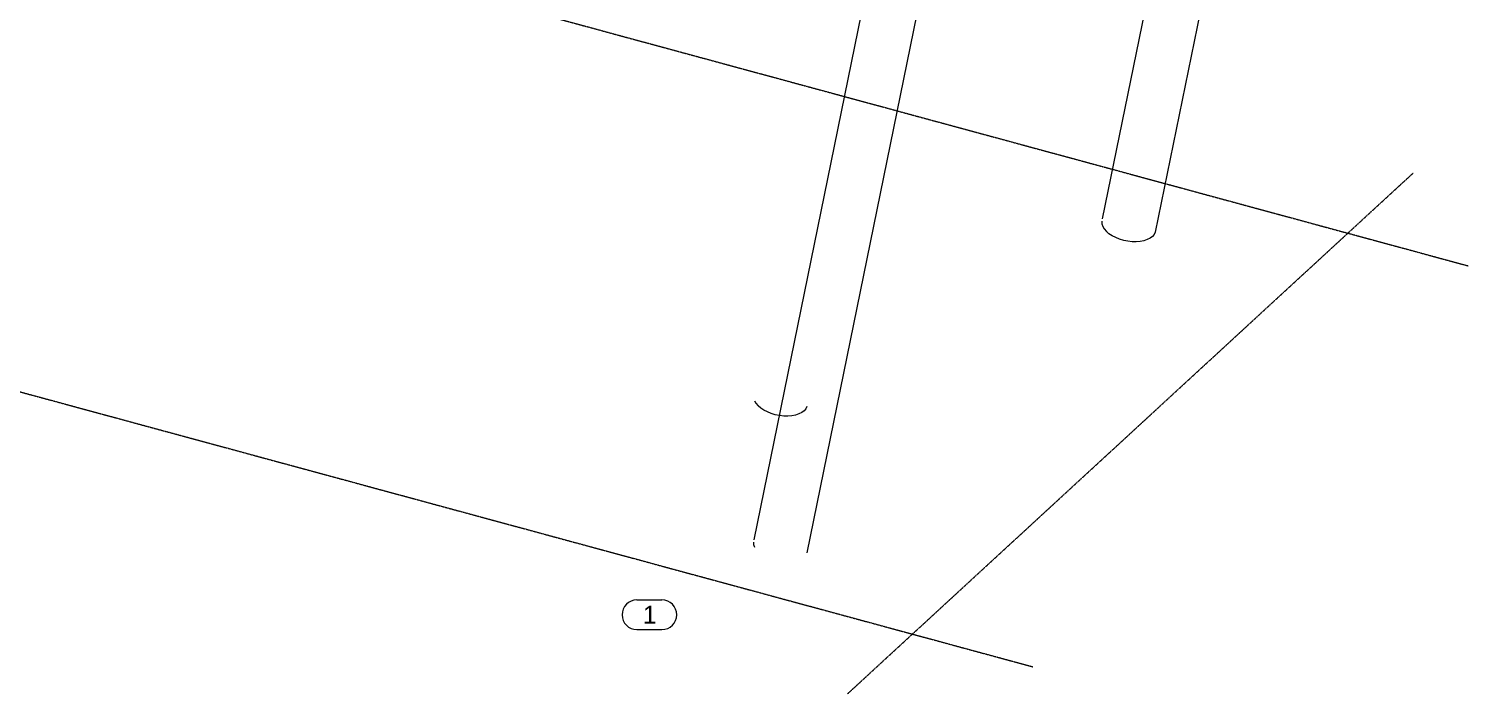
# Model space of a CAD drawing. Header units: millimetres. Extents: x 71565 to 189565, y -51699 to 32301.
# Drawn here: x 117490 to 137996, y -314 to 9166 of the extents above; entities that cross this region are included whole.
import ezdxf

# ---------------------------------------------------------------- set-up
doc = ezdxf.new("R2010")
doc.units = ezdxf.units.MM
doc.linetypes.add('XKITLINE00', pattern=[0])
doc.linetypes.add('XKITLINE03', pattern=[6, 3, -1, 1, -1])
doc.layers.add('Maillage', color=1, linetype='Continuous', lineweight=0)
doc.layers.add('Piece', color=20, linetype='Continuous', lineweight=0)
doc.styles.add('ARIAL', font='Arial.ttf')

msp = doc.modelspace()

# ---------------------------------------------------------------- linework, layer by layer
at = {"layer": 'Maillage', "color": 0, "linetype": 'XKITLINE03', "lineweight": 0}
for p, q in [((86586, 19746), (137996, 5789)), ((80383, 14034), (131793, 77)), ((129149, -314), (137213, 7111))]:
    msp.add_line(p, q, dxfattribs=at)
at = {"layer": 'Maillage', "color": 0, "linetype": 'XKITLINE00', "lineweight": 0}
for p, q in [((126153, 1029), (126510, 1029)), ((126153, 606), (126510, 606))]:
    msp.add_line(p, q, dxfattribs=at)
for centre, start, end in [((126153, 817), 90, 270), ((126510, 817), 270, 90)]:
    msp.add_arc(centre, 211, start, end, dxfattribs=at)
at = {"layer": 'Piece', "color": 0, "linetype": 'XKITLINE00', "lineweight": 0}
for p, q in [((135159, 14227), (133538, 6269)), ((134182, 13327), (132783, 6457)), ((129411, 9694), (127820, 1887)), ((130197, 9657), (128576, 1699)), ((132776, 6423), (132779, 6387)), ((132779, 6387), (132791, 6351)), ((132791, 6351), (132812, 6315)), ((132812, 6315), (132842, 6280)), ((132879, 6247), (132842, 6280)), ((132924, 6218), (132879, 6247)), ((132974, 6191), (132924, 6218)), ((133029, 6169), (132974, 6191)), ((133088, 6152), (133029, 6169)), ((133423, 6163), (133376, 6147)), ((133464, 6183), (133423, 6163)), ((133497, 6208), (133464, 6183)), ((133522, 6237), (133497, 6208)), ((133538, 6269), (133522, 6237)), ((133148, 6140), (133088, 6152)), ((133208, 6133), (133148, 6140)), ((133267, 6132), (133208, 6133)), ((133323, 6137), (133267, 6132)), ((133376, 6147), (133323, 6137)), ((127828, 3866), (127850, 3830)), ((127850, 3830), (127879, 3796)), ((127917, 3763), (127879, 3796)), ((127961, 3733), (127917, 3763)), ((128012, 3707), (127961, 3733)), ((128067, 3685), (128012, 3707)), ((128501, 3699), (128461, 3678)), ((128535, 3724), (128501, 3699)), ((128560, 3752), (128535, 3724)), ((128576, 3784), (128560, 3752)), ((128125, 3667), (128067, 3685)), ((128185, 3655), (128125, 3667)), ((128245, 3649), (128185, 3655)), ((128304, 3648), (128245, 3649)), ((128361, 3652), (128304, 3648)), ((128413, 3663), (128361, 3652)), ((128461, 3678), (128413, 3663)), ((127813, 1853), (127816, 1817)), ((127816, 1817), (127828, 1781))]:
    msp.add_line(p, q, dxfattribs=at)

# ---------------------------------------------------------------- texts
at = {"layer": 'Maillage', "color": 0, "style": 'ARIAL'}
msp.add_text('1', height=254, dxfattribs=at).set_placement((126237, 691))

doc.saveas('drawing.dxf')
